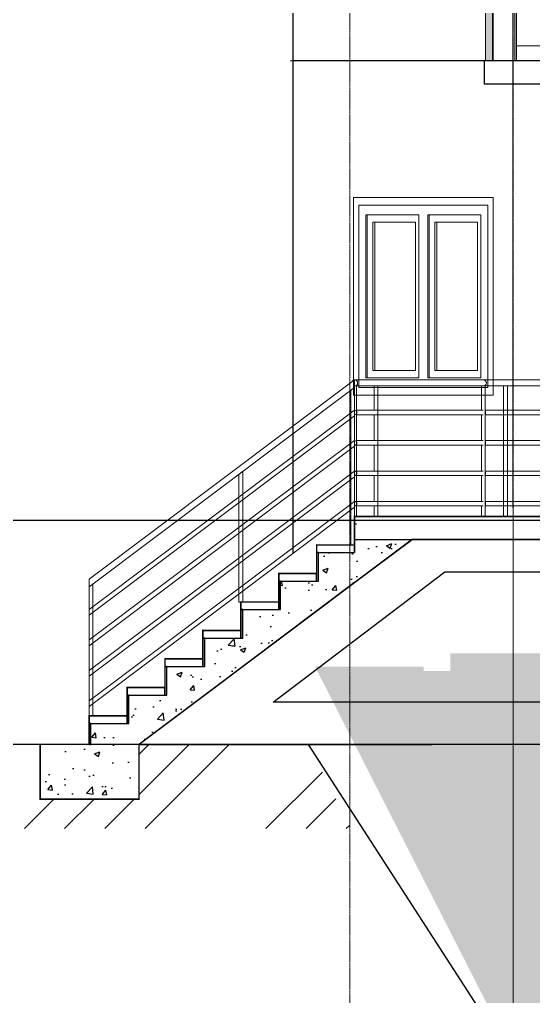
# Model space of a CAD drawing. Header units: inches. Extents: x -2431 to 214825, y 3 to 92804.
# Drawn here: x 153785 to 157172, y 8881 to 15313 of the extents above; entities that cross this region are included whole.
import ezdxf

# ---------------------------------------------------------------- set-up
doc = ezdxf.new("R2010")
doc.units = ezdxf.units.IN
doc.header["$MEASUREMENT"] = 0
doc.linetypes.add('Линия сетки', pattern=[22.225, 12.7, -3.175, 3.175, -3.175])
for name, color, linetype, lineweight in [('A-FLOR', 250, 'Continuous', 9), ('A-GLAZ', 250, 'Continuous', 9), ('S-GRID', 250, 'Continuous', 9), ('S-STRS', 250, 'Continuous', 9), ('Балясины', 7, 'Continuous', 9), ('Верхние поручни', 7, 'Continuous', 9), ('Ограждение', 7, 'Continuous', 9), ('Поручни', 250, 'Continuous', 18)]:
    doc.layers.add(name, color=color, linetype=linetype, lineweight=lineweight)
for name, color, linetype in [('Plita', 250, 'Continuous'), ('Stena', 250, 'Continuous'), ('Фундамент', 30, 'Continuous')]:
    doc.layers.add(name, color=color, linetype=linetype)
pattern_1 = [(45, (-165799.8, -347814.5), (-795.495, 795.495), []), (45, (-165534.6, -347814.5), (-795.495, 795.495), []), (45, (-165269.4, -347814.5), (-795.495, 795.495), []), (45, (-165004.3, -347814.5), (-795.495, 795.495), [])]

# ---------------------------------------------------------------- blocks, each defined once
blk = doc.blocks.new('Ограждение - 25 мм-358940-Сечение 0')
at = {"layer": 'Балясины'}
for p, q in [((-12840.4, 699.6), (-12840.4, 860)), ((-12836.8, 860), (-12819.1, 860)), ((-12819.1, 860), (-12815.9, 860)), ((-12815.4, 860), (-12815.4, 0)), ((-12840.4, 499.6), (-12840.4, 670.4)), ((-12840.4, 299.6), (-12840.4, 470.4)), ((-12840.4, 99.6), (-12840.4, 270.4)), ((-12840.4, 0), (-12840.4, 70.4))]:
    blk.add_line(p, q, dxfattribs=at)
blk = doc.blocks.new('Ограждение - 25 мм-V60-Сечение 0')
at = {"layer": 'Балясины'}
for p, q in [((-11986.8, 0), (-11986.8, 860)), ((-11986.8, 860), (-11974.3, 860)), ((-11974.3, 860), (-11961.8, 860)), ((-11961.8, 860), (-11961.8, 0))]:
    blk.add_line(p, q, dxfattribs=at)
blk = doc.blocks.new('Ограждение - 25 мм-V61-Сечение 0')
at = {"layer": 'Балясины'}
for p, q in [((-12133.3, 699.5), (-12133.3, 860)), ((-12129.7, 860), (-12108.3, 860)), ((-12108.3, 860), (-12108.3, 0)), ((-12133.3, 499.5), (-12133.3, 668.9)), ((-12133.3, 299.5), (-12133.3, 468.9)), ((-12133.3, 99.5), (-12133.3, 268.9)), ((-12133.3, 0), (-12133.3, 68.9))]:
    blk.add_line(p, q, dxfattribs=at)
blk = doc.blocks.new('Ограждение - 25 мм-V62-Сечение 0')
at = {"layer": 'Балясины'}
for p, q in [((-12969.4, 860), (-12956.9, 860)), ((-12956.9, 860), (-12956.9, 0))]:
    blk.add_line(p, q, dxfattribs=at)
blk = doc.blocks.new('Ограждение - Ограждение-358545-Сечение 0')
at = {"layer": 'Поручни', "color": 7, "lineweight": 9}
for p, q in [((-12120.8, 700), (-12956.9, 700)), ((-12956.9, 670), (-12120.8, 670)), ((-10999.3, 700), (-12108.3, 700)), ((-12108.3, 670), (-10999.3, 670)), ((-12120.8, 500), (-12956.9, 500)), ((-12956.9, 470), (-12120.8, 470)), ((-10999.3, 500), (-12108.3, 500)), ((-12108.3, 470), (-10999.3, 470)), ((-12120.8, 300), (-12956.9, 300)), ((-12956.9, 270), (-12120.8, 270)), ((-10999.3, 300), (-12108.3, 300)), ((-12108.3, 270), (-10999.3, 270)), ((-12120.8, 100), (-12956.9, 100)), ((-12956.9, 70), (-12120.8, 70)), ((-10999.3, 100), (-12108.3, 100)), ((-12108.3, 70), (-10999.3, 70))]:
    blk.add_line(p, q, dxfattribs=at)
for centre, start, end in [((-12969.4, 685), 0, 90), ((-12969.4, 685), 270, 0), ((-12969.4, 485), 360, 90), ((-12969.4, 485), 270, 0), ((-12969.4, 285), 360, 90), ((-12969.4, 285), 270, 0), ((-12969.4, 85), 360, 90), ((-12969.4, 85), 270, 0)]:
    blk.add_arc(centre, 15, start, end, dxfattribs=at)
for points in [[(-12956.4, 692.5), (-12955.7, 691.4), (-12954.7, 688.9), (-12954.4, 686.3), (-12954.4, 685)], [(-12954.4, 685), (-12954.4, 683.7), (-12954.7, 681.1), (-12955.7, 678.6), (-12956.4, 677.5)], [(-12956.4, 492.5), (-12955.7, 491.4), (-12954.7, 488.9), (-12954.4, 486.3), (-12954.4, 485)], [(-12954.4, 485), (-12954.4, 483.7), (-12954.7, 481.1), (-12955.7, 478.6), (-12956.4, 477.5)], [(-12956.4, 292.5), (-12955.7, 291.4), (-12954.7, 288.9), (-12954.4, 286.3), (-12954.4, 285)], [(-12954.4, 285), (-12954.4, 283.7), (-12954.7, 281.1), (-12955.7, 278.6), (-12956.4, 277.5)], [(-12956.4, 92.5), (-12955.7, 91.4), (-12954.7, 88.9), (-12954.4, 86.3), (-12954.4, 85)], [(-12954.4, 85), (-12954.4, 83.7), (-12954.7, 81.1), (-12955.7, 78.6), (-12956.4, 77.5)]]:
    blk.add_open_spline(points, degree=3, dxfattribs=at)
for points, knots in [([(-12110, 695.3), (-12109.2, 694.5), (-12107.7, 692.5), (-12106.2, 688.9), (-12105.8, 686.3), (-12105.8, 685)], [0.757646, 0.757646, 0.757646, 0.757646, 0.8333333, 0.9166667, 1, 1, 1, 1]), ([(-12105.8, 685), (-12105.8, 683.7), (-12106.2, 681.1), (-12107.7, 677.5), (-12109.2, 675.5), (-12110, 674.7)], [0, 0, 0, 0, 0.0833333, 0.1666667, 0.242354, 0.242354, 0.242354, 0.242354]), ([(-12110, 495.3), (-12109.2, 494.5), (-12107.7, 492.5), (-12106.2, 488.9), (-12105.8, 486.3), (-12105.8, 485)], [0.757646, 0.757646, 0.757646, 0.757646, 0.8333333, 0.9166667, 1, 1, 1, 1]), ([(-12105.8, 485), (-12105.8, 483.7), (-12106.2, 481.1), (-12107.7, 477.5), (-12109.2, 475.5), (-12110, 474.7)], [0, 0, 0, 0, 0.0833333, 0.1666667, 0.242354, 0.242354, 0.242354, 0.242354]), ([(-12110, 295.3), (-12109.2, 294.5), (-12107.7, 292.5), (-12106.2, 288.9), (-12105.8, 286.3), (-12105.8, 285)], [0.757646, 0.757646, 0.757646, 0.757646, 0.8333333, 0.9166667, 1, 1, 1, 1]), ([(-12105.8, 285), (-12105.8, 283.7), (-12106.2, 281.1), (-12107.7, 277.5), (-12109.2, 275.5), (-12110, 274.7)], [0, 0, 0, 0, 0.0833333, 0.1666667, 0.242354, 0.242354, 0.242354, 0.242354]), ([(-12110, 95.3), (-12109.2, 94.5), (-12107.7, 92.5), (-12106.2, 88.9), (-12105.8, 86.3), (-12105.8, 85)], [0.757646, 0.757646, 0.757646, 0.757646, 0.8333333, 0.9166667, 1, 1, 1, 1]), ([(-12105.8, 85), (-12105.8, 83.7), (-12106.2, 81.1), (-12107.7, 77.5), (-12109.2, 75.5), (-12110, 74.7)], [0, 0, 0, 0, 0.0833333, 0.1666667, 0.242354, 0.242354, 0.242354, 0.242354])]:
    blk.add_open_spline(points, degree=3, knots=knots, dxfattribs=at)
for name in ['Ограждение - 25 мм-V62-Сечение 0', 'Ограждение - 25 мм-358940-Сечение 0', 'Ограждение - 25 мм-V61-Сечение 0', 'Ограждение - 25 мм-V60-Сечение 0']:
    blk.add_blockref(name, (0, 0))
blk = doc.blocks.new('Тип верхнего поручня - Верхний поручень_Внутренний_-358555-Сечение 0')
at = {"layer": 'Верхние поручни'}
for p, q in [((-12120.8, 900), (-12969.4, 900)), ((-12956.9, 860), (-12120.8, 860)), ((-10999.3, 900), (-12120.8, 900)), ((-12108.3, 860), (-10999.3, 860))]:
    blk.add_line(p, q, dxfattribs=at)
for start, end in [(0, 163.48998), (270, 0)]:
    blk.add_arc((-12969.4, 880), 20, start, end, dxfattribs=at)
for points, knots in [([(-12120.8, 900), (-12120, 900), (-12118.2, 899.9), (-12115.6, 899.4), (-12113.2, 898.5), (-12110, 897), (-12106.5, 894.3), (-12103.3, 890.1), (-12101.3, 885.2), (-12100.8, 881.7), (-12100.8, 880)], [0.5, 0.5, 0.5, 0.5, 0.5416667, 0.5833333, 0.625, 0.6666667, 0.75, 0.8333333, 0.9166667, 1, 1, 1, 1]), ([(-12100.8, 880), (-12100.8, 878.3), (-12101.3, 874.8), (-12103.3, 869.9), (-12106.5, 865.7), (-12110, 863), (-12113.2, 861.5), (-12115.6, 860.6), (-12118.2, 860.1), (-12120, 860), (-12120.8, 860)], [0, 0, 0, 0, 0.0833333, 0.1666667, 0.25, 0.3333333, 0.375, 0.4166667, 0.4583333, 0.5, 0.5, 0.5, 0.5])]:
    blk.add_open_spline(points, degree=3, knots=knots, dxfattribs=at)
blk = doc.blocks.new('Ограждение - 25 мм-358949-Сечение 0')
at = {"layer": 'Балясины'}
for p, q in [((-13731.9, -562.5), (-13731.9, 278.1)), ((-13706.9, 296.9), (-13706.9, -562.5)), ((-13719.4, -562.5), (-13731.9, -562.5))]:
    blk.add_line(p, q, dxfattribs=at)
at = {"layer": 'Балясины', "flags": 128}
for points in [[(-13731.9, 278.1), (-13731.6, 278.4), (-13729.1, 280.2), (-13724.8, 283.4), (-13719.4, 287.5)], [(-13719.4, 287.5), (-13713.9, 291.6), (-13709.6, 294.8), (-13707.2, 296.6)]]:
    blk.add_lwpolyline(points, dxfattribs=at)
blk = doc.blocks.new('Ограждение - 25 мм-358947-Сечение 0')
at = {"layer": 'Балясины'}
for p, q in [((-12969.4, 850), (-12969.4, 0)), ((-12994.4, -187.5), (-12994.4, 831.3))]:
    blk.add_line(p, q, dxfattribs=at)
at = {"layer": 'Балясины', "flags": 128}
for points in [[(-12994.4, 831.3), (-12994.1, 831.5), (-12991.6, 833.3), (-12987.3, 836.6), (-12981.9, 840.6)], [(-12981.9, 840.6), (-12976.4, 844.7), (-12972.1, 848), (-12969.7, 849.8)]]:
    blk.add_lwpolyline(points, dxfattribs=at)
blk = doc.blocks.new('Ограждение - 25 мм-358945-Сечение 0')
at = {"layer": 'Балясины'}
for p, q in [((-14694.4, -443.8), (-14694.4, -1312.5)), ((-14719.4, -1312.5), (-14719.4, -462.5))]:
    blk.add_line(p, q, dxfattribs=at)
at = {"layer": 'Балясины', "flags": 128}
for points in [[(-14706.9, -453.1), (-14701.4, -449.1), (-14697.1, -445.8), (-14694.7, -444)], [(-14719.4, -462.5), (-14719.1, -462.3), (-14716.6, -460.5), (-14712.3, -457.2), (-14706.9, -453.1)]]:
    blk.add_lwpolyline(points, dxfattribs=at)
blk = doc.blocks.new('Ограждение - Ограждение-358762-Сечение 0')
at = {"layer": 'Поручни', "color": 7, "lineweight": 9}
for p, q in [((-12969.4, 700), (-14719.4, -612.5)), ((-14719.4, -650), (-12969.4, 662.5)), ((-12969.4, 500), (-14719.4, -812.5)), ((-14719.4, -850), (-12969.4, 462.5)), ((-12969.4, 300), (-14719.4, -1012.5)), ((-14719.4, -1050), (-12969.4, 262.5)), ((-12969.4, 100), (-14719.4, -1212.5)), ((-14719.4, -1250), (-12969.4, 62.5))]:
    blk.add_line(p, q, dxfattribs=at)
at = {"layer": 'Поручни', "color": 7, "lineweight": 9, "flags": 128}
for points in [[(-12969.4, 700), (-12969.4, 699.4), (-12969.4, 697.5), (-12969.4, 694.5), (-12969.4, 690.6), (-12969.4, 686.1), (-12969.4, 681.2)], [(-12969.4, 681.2), (-12969.4, 676.4), (-12969.4, 671.9), (-12969.4, 668), (-12969.4, 665), (-12969.4, 663.1), (-12969.4, 662.5)], [(-12969.4, 500), (-12969.4, 499.4), (-12969.4, 497.5), (-12969.4, 494.5), (-12969.4, 490.6), (-12969.4, 486.1), (-12969.4, 481.2)], [(-12969.4, 481.2), (-12969.4, 476.4), (-12969.4, 471.9), (-12969.4, 468), (-12969.4, 465), (-12969.4, 463.1), (-12969.4, 462.5)], [(-12969.4, 300), (-12969.4, 299.4), (-12969.4, 297.5), (-12969.4, 294.5), (-12969.4, 290.6), (-12969.4, 286.1), (-12969.4, 281.2)], [(-12969.4, 281.2), (-12969.4, 276.4), (-12969.4, 271.9), (-12969.4, 268), (-12969.4, 265), (-12969.4, 263.1), (-12969.4, 262.5)], [(-12969.4, 100), (-12969.4, 99.4), (-12969.4, 97.5), (-12969.4, 94.5), (-12969.4, 90.6), (-12969.4, 86.1), (-12969.4, 81.2)], [(-12969.4, 81.2), (-12969.4, 76.4), (-12969.4, 71.9), (-12969.4, 68), (-12969.4, 65), (-12969.4, 63.1), (-12969.4, 62.5)], [(-14719.4, -631.3), (-14719.4, -626.4), (-14719.4, -621.9), (-14719.4, -618), (-14719.4, -615), (-14719.4, -613.1), (-14719.4, -612.5)], [(-14719.4, -650), (-14719.4, -649.4), (-14719.4, -647.5), (-14719.4, -644.5), (-14719.4, -640.6), (-14719.4, -636.1), (-14719.4, -631.3)], [(-14719.4, -831.3), (-14719.4, -826.4), (-14719.4, -821.9), (-14719.4, -818), (-14719.4, -815), (-14719.4, -813.1), (-14719.4, -812.5)], [(-14719.4, -850), (-14719.4, -849.4), (-14719.4, -847.5), (-14719.4, -844.5), (-14719.4, -840.6), (-14719.4, -836.1), (-14719.4, -831.3)], [(-14719.4, -1031.3), (-14719.4, -1026.4), (-14719.4, -1021.9), (-14719.4, -1018), (-14719.4, -1015), (-14719.4, -1013.1), (-14719.4, -1012.5)], [(-14719.4, -1050), (-14719.4, -1049.4), (-14719.4, -1047.5), (-14719.4, -1044.5), (-14719.4, -1040.6), (-14719.4, -1036.1), (-14719.4, -1031.3)], [(-14719.4, -1231.3), (-14719.4, -1226.4), (-14719.4, -1221.9), (-14719.4, -1218), (-14719.4, -1215), (-14719.4, -1213.1), (-14719.4, -1212.5)], [(-14719.4, -1250), (-14719.4, -1249.4), (-14719.4, -1247.5), (-14719.4, -1244.5), (-14719.4, -1240.6), (-14719.4, -1236.1), (-14719.4, -1231.3)]]:
    blk.add_lwpolyline(points, dxfattribs=at)
for name in ['Ограждение - 25 мм-358947-Сечение 0', 'Ограждение - 25 мм-358949-Сечение 0', 'Ограждение - 25 мм-358945-Сечение 0']:
    blk.add_blockref(name, (0, 0))
blk = doc.blocks.new('Тип верхнего поручня - Верхний поручень_Внутренний_-358779-Сечение 0')
at = {"layer": 'Верхние поручни'}
for p, q in [((-12969.4, 900), (-14719.4, -412.5)), ((-14719.4, -462.5), (-12969.4, 850))]:
    blk.add_line(p, q, dxfattribs=at)
at = {"layer": 'Верхние поручни', "flags": 128}
for points in [[(-12969.4, 900), (-12969.4, 899.1), (-12969.4, 896.7), (-12969.4, 892.7), (-12969.4, 887.5), (-12969.4, 881.5), (-12969.4, 875)], [(-12969.4, 875), (-12969.4, 868.5), (-12969.4, 862.5), (-12969.4, 857.3), (-12969.4, 853.3), (-12969.4, 850.9), (-12969.4, 850)], [(-14719.4, -437.5), (-14719.4, -431), (-14719.4, -425), (-14719.4, -419.8), (-14719.4, -415.8), (-14719.4, -413.4), (-14719.4, -412.5)], [(-14719.4, -462.5), (-14719.4, -461.6), (-14719.4, -459.2), (-14719.4, -455.2), (-14719.4, -450), (-14719.4, -444), (-14719.4, -437.5)]]:
    blk.add_lwpolyline(points, dxfattribs=at)
blk = doc.blocks.new('Ограждение - 50 x 12 мм-319649-Сечение 0')
at = {"layer": 'Балясины'}
for p, q in [((-12146, 4400), (-12146, 4469.8)), ((-12100.7, 4469.8), (-12146, 4469.8)), ((-12095.7, 4469.8), (-12100.7, 4469.8)), ((-12100.7, 4469.8), (-12100.7, 3600)), ((-12095.7, 4400), (-12095.7, 4469.8)), ((-12146, 4300), (-12146, 4380)), ((-12095.7, 4300), (-12095.7, 4380)), ((-12146, 3600), (-12146, 4280)), ((-12095.7, 3600), (-12095.7, 4280))]:
    blk.add_line(p, q, dxfattribs=at)
blk = doc.blocks.new('Ограждение - 50 x 12 мм-V30-Сечение 0')
at = {"layer": 'Балясины'}
for p, q in [((-11941.6, 4469.8), (-11953.6, 4469.8)), ((-11953.6, 4469.8), (-11953.6, 3600)), ((-11941.6, 3600), (-11941.6, 4469.8))]:
    blk.add_line(p, q, dxfattribs=at)
blk = doc.blocks.new('Ограждение - 800 мм-V31-Сечение 0')
at = {"layer": 'Балясины'}
blk.add_line((-11941.6, 3700), (-11153.6, 3700), dxfattribs=at)
blk = doc.blocks.new('Ограждение - Ограждение-356374-Сечение 0')
for p, q in [((-12120.4, 40530), (-12146, 40469.8)), ((-12146, 40469.8), (-12146, 39600))]:
    blk.add_line(p, q)
at = {"layer": 'Верхние поручни'}
for p, q in [((-11034.3, 40530), (-12120.4, 40530)), ((-11006.7, 40530), (-11014.3, 40530)), ((-10994.3, 40530), (-10998.1, 40530)), ((-12120.4, 40470), (-10994.3, 40470))]:
    blk.add_line(p, q, dxfattribs=at)
for points, knots in [([(-12095, 40500), (-12094.9, 40502.3), (-12095.3, 40505.7), (-12096.3, 40509.9), (-12097.4, 40512.7), (-12098.6, 40515.3), (-12099.9, 40517.7), (-12101.1, 40519.5), (-12102.1, 40520.8), (-12102.9, 40521.7), (-12103.7, 40522.6), (-12104.8, 40523.6), (-12106.1, 40524.8), (-12107.8, 40526.1), (-12109.6, 40527.1), (-12111.4, 40528), (-12113.1, 40528.8), (-12114.9, 40529.3), (-12117.4, 40529.8), (-12119.8, 40530.1), (-12122.1, 40530), (-12123.3, 40529.8), (-12123.8, 40529.7)], [0, 0, 0, 0, 0.0555556, 0.0833333, 0.1111111, 0.1388889, 0.1666667, 0.1944444, 0.2083333, 0.2222222, 0.2361111, 0.25, 0.2777778, 0.3055556, 0.3333333, 0.3611111, 0.3888889, 0.4166667, 0.4444444, 0.5, 0.5277778, 0.5506367, 0.5506367, 0.5506367, 0.5506367]), ([(-12123.8, 40470.3), (-12122.7, 40470.1), (-12120.9, 40470), (-12118.6, 40470.1), (-12116.8, 40470.3), (-12114.9, 40470.7), (-12113.2, 40471.2), (-12111.7, 40471.8), (-12110.5, 40472.4), (-12109.4, 40472.9), (-12108.3, 40473.6), (-12106.6, 40474.8), (-12104.9, 40476.2), (-12103.6, 40477.5), (-12103, 40478.2), (-12102.6, 40478.7), (-12101.5, 40479.9), (-12099.8, 40482.3), (-12098.4, 40485), (-12097.5, 40487), (-12097, 40488.4), (-12096.1, 40490.9), (-12095.2, 40494.8), (-12095, 40498.2), (-12095, 40500)], [0.4497023, 0.4497023, 0.4497023, 0.4497023, 0.5, 0.5277778, 0.5555556, 0.5833333, 0.6111111, 0.6388889, 0.6527778, 0.6666667, 0.6875, 0.7083333, 0.75, 0.7708333, 0.7760417, 0.78125, 0.7916667, 0.8333333, 0.875, 0.8854167, 0.8958333, 0.9166667, 0.9583333, 1, 1, 1, 1])]:
    blk.add_open_spline(points, degree=3, knots=knots, dxfattribs=at)
at = {"layer": 'Поручни', "color": 7, "lineweight": 9}
for p, q in [((-12114.5, 40380), (-12114.5, 40400)), ((-12097.9, 40400), (-11953.6, 40400)), ((-11941.6, 40400), (-11153.6, 40400)), ((-11141.6, 40400), (-10994.3, 40400)), ((-11953.6, 40380), (-12097.9, 40380)), ((-11153.6, 40380), (-11941.6, 40380)), ((-10994.3, 40380), (-11141.6, 40380)), ((-12114.5, 40280), (-12114.5, 40300)), ((-12097.9, 40300), (-11953.6, 40300)), ((-11953.6, 40280), (-12097.9, 40280)), ((-11941.6, 40300), (-11153.6, 40300)), ((-11153.6, 40280), (-11941.6, 40280)), ((-11141.6, 40300), (-10994.3, 40300)), ((-10994.3, 40280), (-11141.6, 40280))]:
    blk.add_line(p, q, dxfattribs=at)
for name, p in [('Ограждение - 50 x 12 мм-319649-Сечение 0', (0, 36000)), ('Ограждение - 50 x 12 мм-V30-Сечение 0', (0, 36000)), ('Ограждение - 50 x 12 мм-V30-Сечение 0', (800, 36000)), ('Ограждение - 800 мм-V31-Сечение 0', (0, 36000))]:
    blk.add_blockref(name, p)
blk = doc.blocks.new('Окно 2-Распашное - Один переплет с многокамерным стеклопакетом - 30674-99 - Окно 2-Распашное - Один переплет с многокамерным стеклопакетом - 30674-99-371209-Сечение 0')
at = {"layer": 'A-GLAZ'}
for p, q in [((-13236.2, 4500), (-13236.2, 5800)), ((-12317, 5800), (-13236.2, 5800)), ((-12317, 4500), (-12317, 5800)), ((-13200.9, 5750), (-13200.9, 4550)), ((-12352.3, 5750), (-13200.9, 5750)), ((-13200.9, 4550), (-13200.9, 5750)), ((-13200.9, 5750), (-12352.3, 5750)), ((-12352.3, 5750), (-12352.3, 4550)), ((-12352.3, 5750), (-12352.3, 4550)), ((-13156.3, 4613), (-13156.3, 5687)), ((-13156.3, 5687), (-12805.6, 5687)), ((-13146.4, 5687), (-13146.4, 4613)), ((-12805.6, 5687), (-12805.6, 4613)), ((-12747.6, 4613), (-12747.6, 5687)), ((-12747.6, 5687), (-12396.9, 5687)), ((-12737.7, 5687), (-12737.7, 4613)), ((-12396.9, 5687), (-12396.9, 4613)), ((-13110.4, 4662), (-13110.4, 5638)), ((-13110.4, 5638), (-12828.9, 5638)), ((-13096.2, 5638), (-13096.2, 4662)), ((-12828.9, 5638), (-12828.9, 4662)), ((-12701.7, 5638), (-12701.7, 4662)), ((-12701.7, 5638), (-12420.2, 5638)), ((-12687.5, 4662), (-12687.5, 5638)), ((-12420.2, 5638), (-12420.2, 4662)), ((-12828.9, 4662), (-13110.4, 4662)), ((-12701.7, 4662), (-12420.2, 4662)), ((-12805.6, 4613), (-13156.3, 4613)), ((-12396.9, 4613), (-12747.6, 4613)), ((-12352.3, 4550), (-13200.9, 4550)), ((-12352.3, 4550), (-13200.9, 4550)), ((-13236.2, 4500), (-12317, 4500))]:
    blk.add_line(p, q, dxfattribs=at)

msp = doc.modelspace()

# ---------------------------------------------------------------- hatches: boundary and pattern name
h = msp.add_hatch(color=256)
h.dxf.hatch_style = 1
h.paths.add_polyline_path([(156901.43763, 15910.59335), (156856.16843, 15910.59335), (156856.16843, 15890.74682), (156901.43763, 15890.74682)])
h.paths.add_polyline_path([(156901.43763, 15890.74682), (156856.16843, 15890.74682), (156856.16843, 15840.74682), (156901.43763, 15840.74682)])
h.paths.add_polyline_path([(156901.43763, 15840.74682), (156856.16843, 15840.74682), (156856.16843, 15040.74682), (156901.43763, 15040.74682)])
h.paths.add_polyline_path([(157048.60506, 15840.74682), (156904.27353, 15840.74682), (156901.43763, 15840.74682), (156901.43763, 15040.74682), (156906.53275, 15040.74682), (156906.53275, 15720.74682), (157048.60506, 15720.74682), (157048.60506, 15740.74682), (156906.53275, 15740.74682), (156906.53275, 15820.74682), (157048.60506, 15820.74682)])
h.paths.add_polyline_path([(157060.60506, 15910.59335), (157048.60506, 15910.59335), (157048.60506, 15040.74682), (157060.60506, 15040.74682)])
h.paths.add_polyline_path([(157848.60506, 15840.74682), (157077.85952, 15840.74682), (157077.85952, 15820.74682), (157848.60506, 15820.74682)])
h.paths.add_polyline_path([(157077.85952, 15840.74682), (157060.60506, 15840.74682), (157060.60506, 15820.74682), (157077.85952, 15820.74682)])
h.paths.add_polyline_path([(157848.60506, 15740.74682), (157077.85952, 15740.74682), (157077.85952, 15720.74682), (157848.60506, 15720.74682)])
h.paths.add_polyline_path([(157077.85952, 15740.74682), (157060.60506, 15740.74682), (157060.60506, 15720.74682), (157077.85952, 15720.74682)])
h.paths.add_polyline_path([(157860.60506, 15910.59335), (157848.60506, 15910.59335), (157848.60506, 15040.74682), (157860.60506, 15040.74682)])
h.paths.add_polyline_path([(158007.85952, 15840.74682), (157860.60506, 15840.74682), (157860.60506, 15820.74682), (158007.85952, 15820.74682)])
h.paths.add_polyline_path([(158007.85952, 15740.74682), (157860.60506, 15740.74682), (157860.60506, 15720.74682), (158007.85952, 15720.74682)])
h = msp.add_hatch()
h.set_pattern_fill('AR-CONC', color=256, scale=50)
h.set_pattern_definition([(50, (-196876.7, 1344.92), (358.6301, -31.37607), [37.5, -412.5]), (355, (-196876.7, 1344.92), (-69.37567, 376.09607), [30, -330]), (100.45144, (-196846.8, 1342.3), (289.25442, 344.72), [31.8701, -350.57106]), (46.1842, (-196876.7, 1444.9), (533.62067, -82.75964), [56.25, -618.75]), (96.63564, (-196832.23, 1438), (467.331, 487.0593), [47.8052, -525.8569]), (351.18416, (-196876.7, 1444.9), (467.331, 487.0593), [45, -495]), (21, (-196826.7, 1419.92), (298.45353, -201.30945), [37.5, -412.5]), (326, (-196826.7, 1419.92), (121.65767, 362.57502), [30, -330]), (71.45144, (-196801.82, 1403.14), (420.1112, 161.26558), [31.8701, -350.57106]), (37.5, (-196876.7, 1344.92), (6.079928, 166.446927), [0, -326, 0, -335, 0, -331.25]), (7.5, (-196876.7, 1344.92), (131.53477, 197.20586), [0, -191, 0, -318.5, 0, -126.25]), (327.5, (-196988.2, 1344.92), (266.91122, -11.277436), [0, -125, 0, -390, 0, -517.5]), (317.5, (-197038.2, 1344.92), (291.59308, 50.05249), [0, -162.5, 0, -259, 0, -367.5])])
h.paths.add_polyline_path([(156372.33912, 11890.74682), (155993.17246, 11890.74682), (155993.17246, 11803.24682), (155819.72062, 11803.24682), (155819.72062, 11476.28294), (155993.17246, 11606.37182)])
h.paths.add_polyline_path([(155819.72062, 11803.24682), (155755.67246, 11803.24682), (155755.67246, 11615.74682), (155743.17246, 11615.74682), (155505.67246, 11615.74682), (155505.67246, 11428.24682), (155493.17246, 11428.24682), (155255.67246, 11428.24682), (155255.67246, 11240.74682), (155243.17246, 11240.74682), (155005.67246, 11240.74682), (155005.67246, 11053.24682), (154993.17246, 11053.24682), (154755.67246, 11053.24682), (154755.67246, 10865.74682), (154743.17246, 10865.74682), (154505.67246, 10865.74682), (154505.67246, 10678.24682), (154493.17246, 10678.24682), (154255.67246, 10678.24682), (154255.67246, 10540.74682), (154572.33912, 10540.74682), (155819.72062, 11476.28294)])
h.paths.add_polyline_path([(154572.33912, 10540.74682), (153920.40119, 10540.74682), (153920.40119, 10179.64217), (154572.33912, 10179.64217)])
h = msp.add_hatch()
h.set_pattern_fill('AR-SAND', color=256, scale=10)
h.set_pattern_definition([(37.5, (-76037, -15602.16), (-16.0003, 489.41324), [0, -386.08, 0, -431.8, 0, -412.75]), (7.5, (-76037, -15602.16), (449.5233, 716.8251), [0, -208.28, 0, -347.98, 0, -133.35]), (327.5, (-76349.4, -15602.16), (790.9924, 1.4372), [0, -127, 0, -457.2, 0, -596.9]), (317.5, (-76349.4, -15602.16), (763.5565, 222.9293), [0, -63.5, 0, -299.72, 0, -342.9])])
h.paths.add_polyline_path([(157988.20952, 11140.74682), (156623.28618, 11140.74682), (156623.28618, 11024.80816), (156448.64159, 11024.80816), (156448.64159, 11051.97839), (155732.88387, 11052.46093), (157145.845, 8283.55503), (175586.45704, 8283.55503), (177554.99837, 11140.74682), (176964.83917, 11140.74682), (176964.90217, 11047.28907), (176249.14445, 11046.80653), (176249.14445, 11019.6363), (176074.49986, 11019.6363), (176074.49986, 11140.74682), (174709.57652, 11140.74682), (174709.57652, 9788.85221), (174859.57652, 9788.85221), (175259.57652, 9680.18222), (175259.57652, 9378.30772), (175418.8203, 9378.30772), (175418.8203, 8980.24121), (173666.65739, 8980.24121), (159009.85379, 8982.13582), (157257.69087, 8982.13582), (157257.69087, 9380.20233), (157450.61001, 9380.20233), (157450.61001, 9520.74959), (157988.20952, 9629.41959)])
at = {"layer": 'Stena'}
h = msp.add_hatch(dxfattribs=at)
h.set_pattern_fill('ANSI34', color=256, scale=1500)
h.set_pattern_definition(pattern_1)
h.paths.add_polyline_path([(153920.40119, 10540.74682), (152428.27252, 10540.74682), (152428.27252, 9986.05282), (155970.88998, 9986.05282), (155687.83194, 10540.74682), (154572.33912, 10540.74682), (154572.33912, 10179.64217), (153920.40119, 10179.64217)])
h = msp.add_hatch(dxfattribs=at)
h.set_pattern_fill('ANSI34', color=256, scale=1500)
h.set_pattern_definition(pattern_1)
h.paths.add_polyline_path([(153920.40119, 10540.74682), (152428.27252, 10540.74682), (152428.27252, 9986.05282), (155970.88998, 9986.05282), (155687.83194, 10540.74682), (154572.33912, 10540.74682), (154572.33912, 10179.64217), (153920.40119, 10179.64217)])

# ---------------------------------------------------------------- linework, layer by layer
for p, q in [((155585.37393, 41890.74682), (155585.37393, 11797.39792)), ((156847.73607, 15040.74682), (155584.06741, 15040.74682)), ((156856.16843, 15040.74682), (155819.72062, 15040.74682)), ((155993.17246, 11606.37182), (156372.33912, 11890.74682)), ((155457.03985, 10818.73858), (156587.02104, 11675.98479)), ((155993.17246, 11606.37182), (154572.33912, 10540.74682)), ((157807.37354, 10818.73858), (155457.03985, 10818.73858)), ((154572.33912, 10540.74682), (156502.13576, 10540.74682))]:
    msp.add_line(p, q)
at = {"const_width": 10}
for points in [[(157988.20952, 12040.74682), (155993.17246, 12040.74682), (155993.17246, 11853.24682), (155743.17246, 11853.24682), (155743.17246, 11665.74682), (155493.17246, 11665.74682), (155493.17246, 11478.24682), (155243.17246, 11478.24682), (155243.17246, 11290.74682), (154993.17246, 11290.74682), (154993.17246, 11103.24682), (154743.17246, 11103.24682), (154743.17246, 10915.74682), (154493.17246, 10915.74682), (154493.17246, 10728.24682), (154243.17246, 10728.24682), (154243.17246, 10540.74682), (153920.40119, 10540.74682)], [(153920.40119, 10540.74682), (153920.40119, 10179.64217), (154572.33912, 10179.64217), (154572.33912, 10540.74682), (156372.33912, 11890.74682), (157988.20952, 11890.74682)]]:
    msp.add_lwpolyline(points, dxfattribs=at)
for points in [[(157988.20952, 10540.74682), (152361.87336, 10540.74682)], [(157988.20952, 10540.74682), (152361.87336, 10540.74682)], [(155687.83194, 10540.74682), (157145.845, 8283.55503), (175586.45704, 8283.55503), (177554.99837, 10540.74682)], [(155687.83194, 10540.74682), (157145.845, 8283.55503), (175586.45704, 8283.55503), (177554.99837, 10540.74682)]]:
    msp.add_lwpolyline(points)
at = {"layer": 'A-FLOR'}
msp.add_line((155568.14969, 15040.74682), (155585.37393, 15040.74682), dxfattribs=at)
msp.add_line((155568.14969, 15040.74682), (155585.37393, 15040.74682), dxfattribs=at)
at = {"layer": 'A-FLOR', "lineweight": 35}
for p, q in [((158338.20952, 12040.74682), (155993.17246, 12040.74682)), ((155993.17246, 12040.74682), (155993.17246, 11890.74682)), ((158338.20952, 12040.74682), (155993.17246, 12040.74682)), ((155993.17246, 12040.74682), (155993.17246, 11890.74682))]:
    msp.add_line(p, q, dxfattribs=at)
at = {"layer": 'Plita'}
msp.add_line((156587.02104, 11675.98479), (157807.37354, 11675.98479), dxfattribs=at)
at = {"layer": 'S-GRID', "ltscale": 0.03}
msp.add_line((157029.39455, 51640.74682), (157038.20952, 8123.82473), dxfattribs=at)
at = {"layer": 'S-GRID', "linetype": 'Линия сетки', "ltscale": 0.5}
for p, q in [((155961.12516, 42486.74977), (155961.12516, 6427.58106)), ((157038.20952, 42486.79996), (157038.20952, 6427.63125))]:
    msp.add_line(p, q, dxfattribs=at)
at = {"layer": 'S-STRS'}
for p, q in [((155993.17246, 12040.74682), (155993.17246, 12103.24682)), ((155993.17246, 12040.74682), (155993.17246, 12103.24682)), ((154572.33912, 10540.74682), (155993.17246, 11606.37182)), ((154572.33912, 10540.74682), (155993.17246, 11606.37182)), ((154243.17246, 10728.24682), (154243.17246, 10790.74682)), ((154243.17246, 10728.24682), (154243.17246, 10790.74682)), ((154572.33912, 10540.74682), (154255.67246, 10540.74682)), ((154572.33912, 10540.74682), (154255.67246, 10540.74682))]:
    msp.add_line(p, q, dxfattribs=at)
at = {"layer": 'S-STRS', "lineweight": 25}
for p, q in [((155993.17246, 11990.74682), (155993.17246, 11803.24682)), ((156005.67246, 11990.74682), (155993.17246, 11990.74682)), ((155993.17246, 11990.74682), (155993.17246, 11803.24682)), ((156005.67246, 11990.74682), (155993.17246, 11990.74682)), ((155993.17246, 11853.24682), (155743.17246, 11853.24682)), ((155743.17246, 11853.24682), (155743.17246, 11803.24682)), ((155993.17246, 11853.24682), (155743.17246, 11853.24682)), ((155743.17246, 11853.24682), (155743.17246, 11803.24682)), ((155993.17246, 11803.24682), (155993.17246, 11853.24682)), ((155993.17246, 11803.24682), (155993.17246, 11853.24682)), ((155743.17246, 11803.24682), (155743.17246, 11615.74682)), ((155755.67246, 11803.24682), (155743.17246, 11803.24682)), ((155743.17246, 11803.24682), (155993.17246, 11803.24682)), ((155743.17246, 11803.24682), (155743.17246, 11615.74682)), ((155755.67246, 11803.24682), (155743.17246, 11803.24682)), ((155743.17246, 11803.24682), (155993.17246, 11803.24682)), ((155755.67246, 11615.74682), (155755.67246, 11803.24682)), ((155755.67246, 11615.74682), (155755.67246, 11803.24682)), ((155743.17246, 11665.74682), (155493.17246, 11665.74682)), ((155493.17246, 11665.74682), (155493.17246, 11615.74682)), ((155743.17246, 11665.74682), (155493.17246, 11665.74682)), ((155493.17246, 11665.74682), (155493.17246, 11615.74682)), ((155743.17246, 11615.74682), (155743.17246, 11665.74682)), ((155743.17246, 11615.74682), (155743.17246, 11665.74682)), ((155493.17246, 11615.74682), (155493.17246, 11428.24682)), ((155505.67246, 11615.74682), (155493.17246, 11615.74682)), ((155493.17246, 11615.74682), (155743.17246, 11615.74682)), ((155493.17246, 11615.74682), (155493.17246, 11428.24682)), ((155505.67246, 11615.74682), (155493.17246, 11615.74682)), ((155493.17246, 11615.74682), (155743.17246, 11615.74682)), ((155505.67246, 11428.24682), (155505.67246, 11615.74682)), ((155505.67246, 11428.24682), (155505.67246, 11615.74682)), ((155743.17246, 11615.74682), (155755.67246, 11615.74682)), ((155743.17246, 11615.74682), (155755.67246, 11615.74682)), ((155493.17246, 11478.24682), (155243.17246, 11478.24682)), ((155243.17246, 11478.24682), (155243.17246, 11428.24682)), ((155493.17246, 11478.24682), (155243.17246, 11478.24682)), ((155243.17246, 11478.24682), (155243.17246, 11428.24682)), ((155493.17246, 11428.24682), (155493.17246, 11478.24682)), ((155493.17246, 11428.24682), (155493.17246, 11478.24682)), ((155243.17246, 11428.24682), (155243.17246, 11240.74682)), ((155255.67246, 11428.24682), (155243.17246, 11428.24682)), ((155243.17246, 11428.24682), (155493.17246, 11428.24682)), ((155243.17246, 11428.24682), (155243.17246, 11240.74682)), ((155255.67246, 11428.24682), (155243.17246, 11428.24682)), ((155243.17246, 11428.24682), (155493.17246, 11428.24682)), ((155255.67246, 11240.74682), (155255.67246, 11428.24682)), ((155255.67246, 11240.74682), (155255.67246, 11428.24682)), ((155493.17246, 11428.24682), (155505.67246, 11428.24682)), ((155493.17246, 11428.24682), (155505.67246, 11428.24682)), ((155243.17246, 11290.74682), (154993.17246, 11290.74682)), ((154993.17246, 11290.74682), (154993.17246, 11240.74682)), ((155243.17246, 11290.74682), (154993.17246, 11290.74682)), ((154993.17246, 11290.74682), (154993.17246, 11240.74682)), ((155243.17246, 11240.74682), (155243.17246, 11290.74682)), ((155243.17246, 11240.74682), (155243.17246, 11290.74682)), ((154993.17246, 11240.74682), (154993.17246, 11053.24682)), ((155005.67246, 11240.74682), (154993.17246, 11240.74682)), ((154993.17246, 11240.74682), (155243.17246, 11240.74682)), ((154993.17246, 11240.74682), (154993.17246, 11053.24682)), ((155005.67246, 11240.74682), (154993.17246, 11240.74682)), ((154993.17246, 11240.74682), (155243.17246, 11240.74682)), ((155005.67246, 11053.24682), (155005.67246, 11240.74682)), ((155005.67246, 11053.24682), (155005.67246, 11240.74682)), ((155243.17246, 11240.74682), (155255.67246, 11240.74682)), ((155243.17246, 11240.74682), (155255.67246, 11240.74682)), ((154993.17246, 11103.24682), (154743.17246, 11103.24682)), ((154743.17246, 11103.24682), (154743.17246, 11053.24682)), ((154993.17246, 11103.24682), (154743.17246, 11103.24682)), ((154743.17246, 11103.24682), (154743.17246, 11053.24682)), ((154993.17246, 11053.24682), (154993.17246, 11103.24682)), ((154993.17246, 11053.24682), (154993.17246, 11103.24682)), ((154743.17246, 11053.24682), (154743.17246, 10865.74682)), ((154755.67246, 11053.24682), (154743.17246, 11053.24682)), ((154743.17246, 11053.24682), (154993.17246, 11053.24682)), ((154743.17246, 11053.24682), (154743.17246, 10865.74682)), ((154755.67246, 11053.24682), (154743.17246, 11053.24682)), ((154743.17246, 11053.24682), (154993.17246, 11053.24682)), ((154755.67246, 10865.74682), (154755.67246, 11053.24682)), ((154755.67246, 10865.74682), (154755.67246, 11053.24682)), ((154993.17246, 11053.24682), (155005.67246, 11053.24682)), ((154993.17246, 11053.24682), (155005.67246, 11053.24682)), ((154743.17246, 10915.74682), (154493.17246, 10915.74682)), ((154493.17246, 10915.74682), (154493.17246, 10865.74682)), ((154743.17246, 10915.74682), (154493.17246, 10915.74682)), ((154493.17246, 10915.74682), (154493.17246, 10865.74682)), ((154743.17246, 10865.74682), (154743.17246, 10915.74682)), ((154743.17246, 10865.74682), (154743.17246, 10915.74682)), ((154493.17246, 10865.74682), (154493.17246, 10678.24682)), ((154505.67246, 10865.74682), (154493.17246, 10865.74682)), ((154493.17246, 10865.74682), (154743.17246, 10865.74682)), ((154493.17246, 10865.74682), (154493.17246, 10678.24682)), ((154505.67246, 10865.74682), (154493.17246, 10865.74682)), ((154493.17246, 10865.74682), (154743.17246, 10865.74682)), ((154505.67246, 10678.24682), (154505.67246, 10865.74682)), ((154505.67246, 10678.24682), (154505.67246, 10865.74682)), ((154743.17246, 10865.74682), (154755.67246, 10865.74682)), ((154743.17246, 10865.74682), (154755.67246, 10865.74682)), ((154493.17246, 10728.24682), (154243.17246, 10728.24682)), ((154243.17246, 10728.24682), (154243.17246, 10678.24682)), ((154493.17246, 10728.24682), (154243.17246, 10728.24682)), ((154243.17246, 10728.24682), (154243.17246, 10678.24682)), ((154243.17246, 10678.24682), (154243.17246, 10540.74682)), ((154255.67246, 10678.24682), (154243.17246, 10678.24682)), ((154243.17246, 10678.24682), (154493.17246, 10678.24682)), ((154243.17246, 10678.24682), (154243.17246, 10540.74682)), ((154255.67246, 10678.24682), (154243.17246, 10678.24682)), ((154243.17246, 10678.24682), (154493.17246, 10678.24682)), ((154255.67246, 10540.74682), (154255.67246, 10678.24682)), ((154255.67246, 10540.74682), (154255.67246, 10678.24682)), ((154493.17246, 10678.24682), (154493.17246, 10728.24682)), ((154493.17246, 10678.24682), (154493.17246, 10728.24682)), ((154493.17246, 10678.24682), (154505.67246, 10678.24682)), ((154493.17246, 10678.24682), (154505.67246, 10678.24682)), ((154243.17246, 10540.74682), (154255.67246, 10540.74682)), ((154243.17246, 10540.74682), (154255.67246, 10540.74682))]:
    msp.add_line(p, q, dxfattribs=at)
at = {"layer": 'Stena'}
for points in [[(156847.73607, 14890.74682), (158163.20952, 14890.74682), (158163.20952, 15040.74682), (156847.73607, 15040.74682)], [(157988.20952, 12040.74682), (155993.17246, 12040.74682), (155993.17246, 11890.74682), (157988.20952, 11890.74682)], [(157988.20952, 12040.74682), (155993.17246, 12040.74682), (155993.17246, 11890.74682), (157988.20952, 11890.74682)], [(154572.33912, 10540.74682), (153920.40119, 10540.74682), (153920.40119, 10179.64217), (154572.33912, 10179.64217)], [(154572.33912, 10540.74682), (153920.40119, 10540.74682), (153920.40119, 10179.64217), (154572.33912, 10179.64217)]]:
    msp.add_lwpolyline(points, close=True, dxfattribs=at)
at = {"layer": 'Фундамент'}
msp.add_line((108806.78343, 12016.03695), (178400.98792, 12016.03695), dxfattribs=at)

# ---------------------------------------------------------------- block references
msp.add_blockref('Окно 2-Распашное - Один переплет с многокамерным стеклопакетом - 30674-99 - Окно 2-Распашное - Один переплет с многокамерным стеклопакетом - 30674-99-371209-Сечение 0', (169222.82103, 8340.74682))
at = {"layer": 'Верхние поручни'}
for name in ['Тип верхнего поручня - Верхний поручень_Внутренний_-358779-Сечение 0', 'Тип верхнего поручня - Верхний поручень_Внутренний_-358779-Сечение 0', 'Тип верхнего поручня - Верхний поручень_Внутренний_-358555-Сечение 0', 'Тип верхнего поручня - Верхний поручень_Внутренний_-358555-Сечение 0']:
    msp.add_blockref(name, (168962.53742, 12040.74682), dxfattribs=at)
at = {"layer": 'Ограждение'}
for name, p in [('Ограждение - Ограждение-356374-Сечение 0', (169002.18742, -24559.25318)), ('Ограждение - Ограждение-358762-Сечение 0', (168962.53742, 12040.74682)), ('Ограждение - Ограждение-358762-Сечение 0', (168962.53742, 12040.74682)), ('Ограждение - Ограждение-358545-Сечение 0', (168962.53742, 12040.74682)), ('Ограждение - Ограждение-358545-Сечение 0', (168962.53742, 12040.74682))]:
    msp.add_blockref(name, p, dxfattribs=at)

doc.saveas('drawing.dxf')
